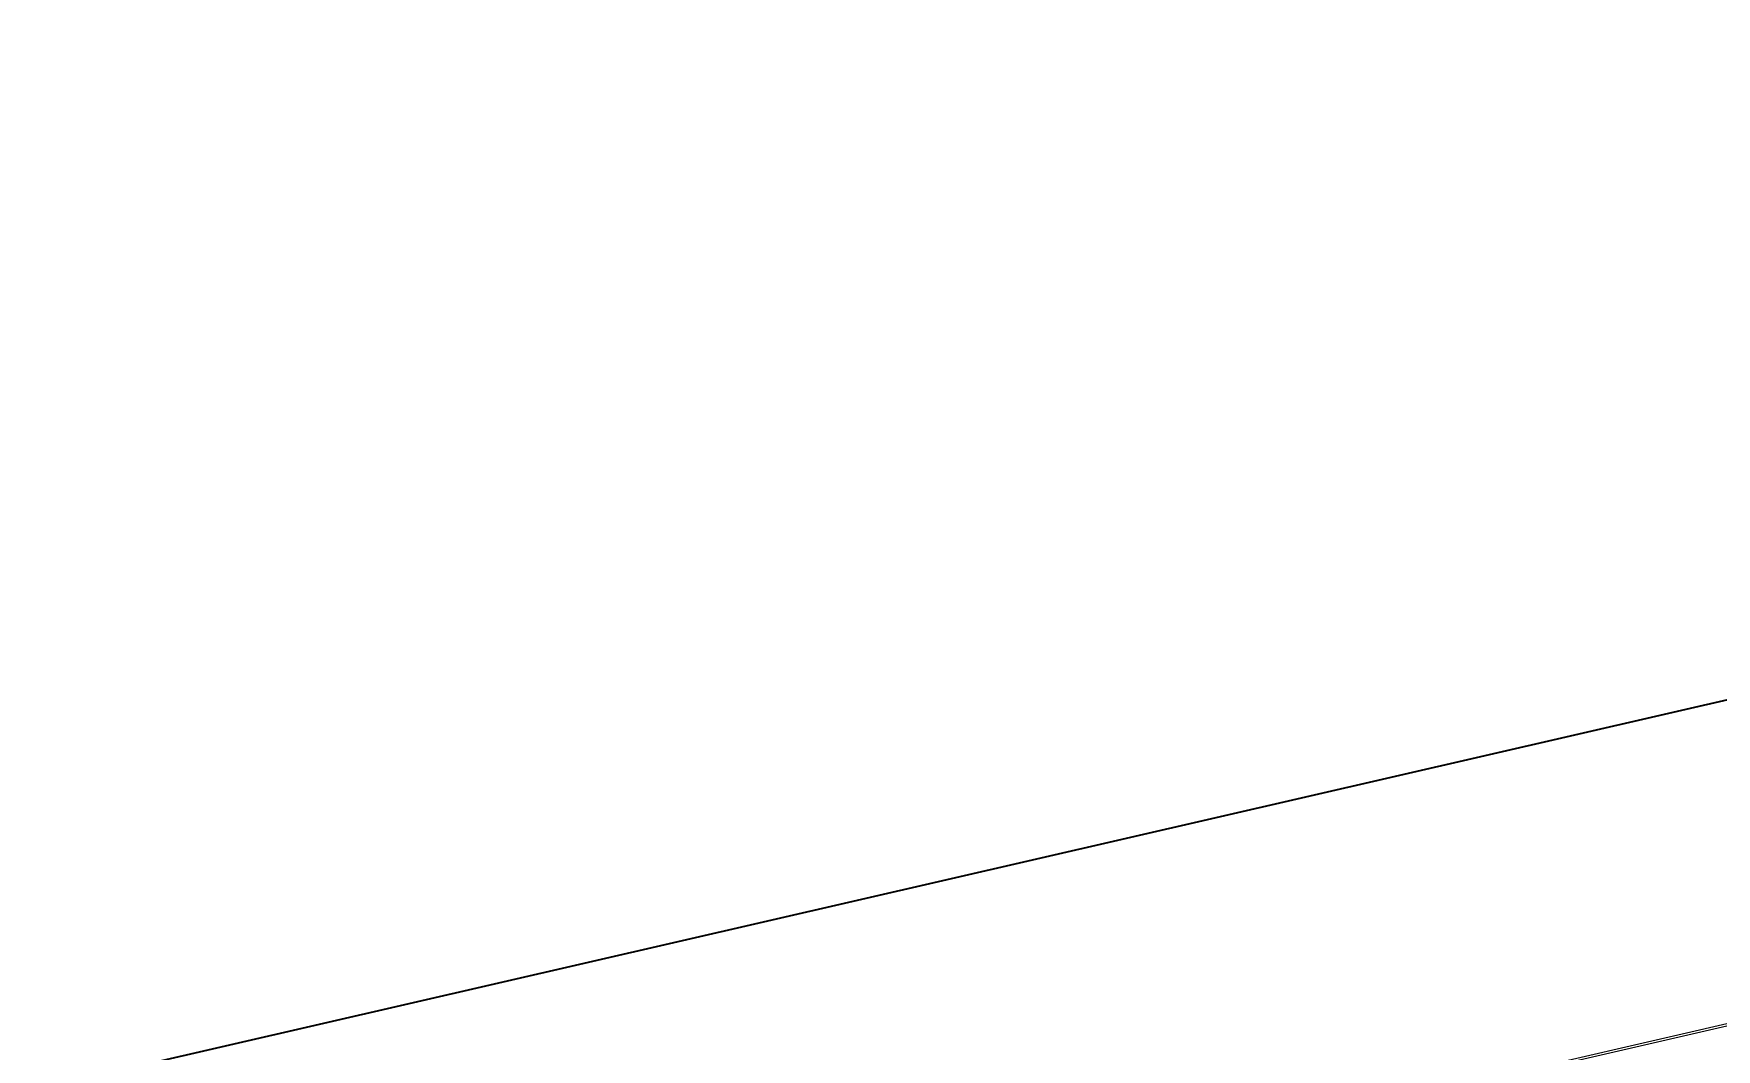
# Model space of a CAD drawing. Header units: millimetres. Extents: x -1970 to 59977, y -65068 to 6837.
# Drawn here: x 29737 to 33275, y 2388 to 4523 of the extents above; entities that cross this region are included whole.
import ezdxf

# ---------------------------------------------------------------- set-up
doc = ezdxf.new("R2010")
doc.units = ezdxf.units.MM
doc.layers.add('COTAS_P', color=1, linetype='Continuous', lineweight=0)
doc.layers.add('lateral_C03', color=7, linetype='Continuous', lineweight=0)
doc.dimstyles.new('R19_100', dxfattribs={"dimtxt": 250, "dimasz": 150, "dimexe": 150, "dimexo": 80, "dimgap": 100, "dimtad": 1, "dimtih": 1, "dimtoh": 1, "dimdsep": 46, "dimcen": 0.09, "dimadec": 0, "dimazin": 0, "dimtfac": 1, "dimtdec": 4, "dimtofl": 0, "dimtmove": 0, "dimatfit": 3, "dimfxl": 1, "dimtolj": 1, "dimtzin": 0, "dimarcsym": 0})

# ---------------------------------------------------------------- blocks, each defined once
blk = doc.blocks.new('*D9')
at = {"layer": 'COTAS_P', "color": 0, "lineweight": -2, "transparency": 16777216}
for p, q in [((38921.3, 3578), (38703.4, 4523.2)), ((27384.7, 1760.7), (38591, 4343.3)), ((27422.7, 928), (27204.9, 1873.2))]:
    blk.add_line(p, q, dxfattribs=at)
at = {"layer": 'COTAS_P', "color": 0, "transparency": 16777216}
for points in [[(38585.4, 4367.7), (38596.6, 4319), (38737.1, 4377)], [(27379.1, 1785.1), (27390.3, 1736.3), (27238.5, 1727)]]:
    blk.add_solid(points, dxfattribs=at)
at = {"layer": 'Defpoints', "color": 0, "transparency": 16777216}
for p in [(38737.1, 4377), (38939.3, 3500), (27440.7, 850)]:
    blk.add_point(p, dxfattribs=at)

msp = doc.modelspace()

# ---------------------------------------------------------------- linework, layer by layer
at = {"layer": 'lateral_C03'}
for p, q in [((38691.362, 3685.056), (27582.557, 1124.887)), ((27583.456, 1120.989), (38692.26, 3681.159))]:
    msp.add_line(p, q, dxfattribs=at)

# ---------------------------------------------------------------- dimensions: what is measured, and where the dimension line sits
at = {"layer": 'COTAS_P'}
dim = msp.add_aligned_dim(p1=(27440.666, 850), p2=(38939.253, 3500), distance=900, text='<> P', dimstyle='R19_100', dxfattribs=at)
dim.commit()
dim.dimension.update_dxf_attribs({"geometry": '*D9', "text_midpoint": (32987.841, 3052.011)})

doc.saveas('drawing.dxf')
